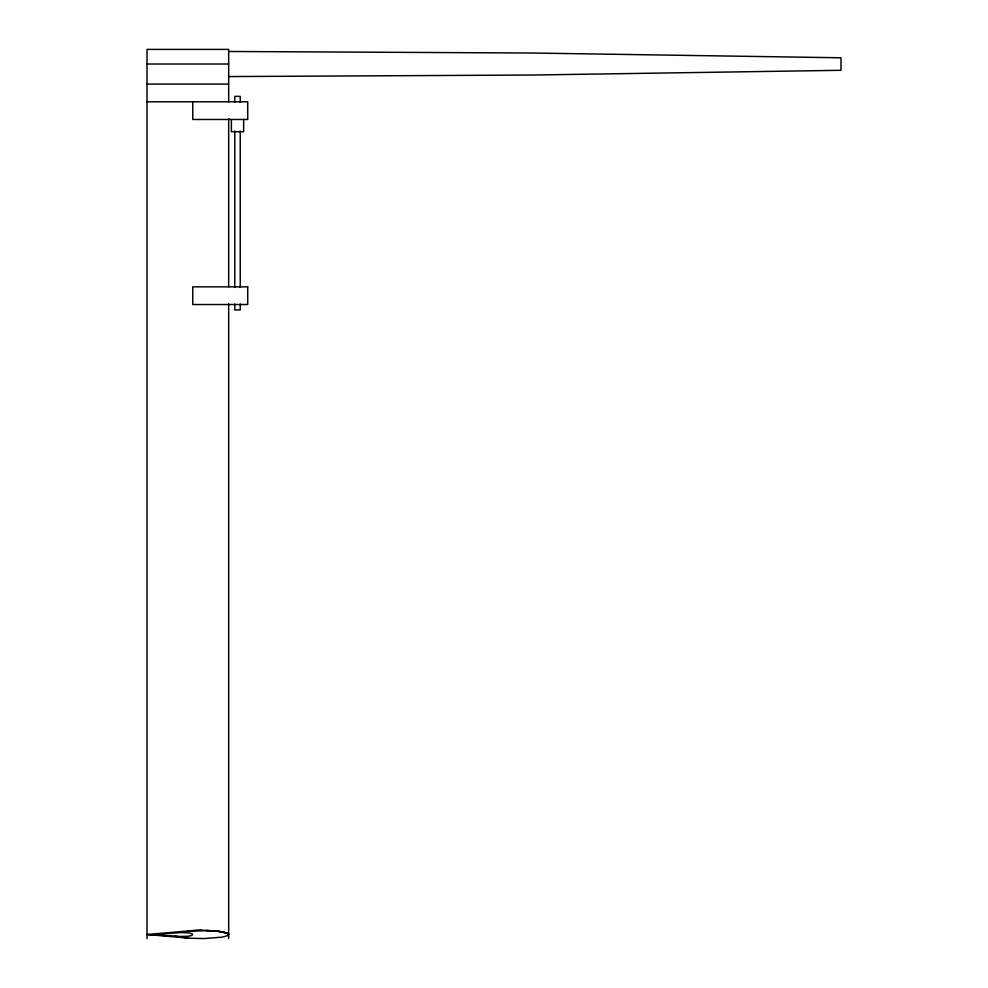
<?xml version="1.0" encoding="UTF-8"?>
<svg xmlns="http://www.w3.org/2000/svg" width="988" height="988" viewBox="0 0 988 988"><rect width="100%" height="100%" fill="white"/><g stroke="black" fill="none" stroke-linecap="round" stroke-linejoin="round"><path stroke-width="1.48" d="M187.992 930.98L147.027 934.512L189.56 938.192L203.923 938.588L222.584 937.093L227.623 935.636L228.673 934.512L227.549 933.364L228.376 933.919M155.19 934.512L180.606 932.61A81.757 81.757 0 0 1 184.089 932.684C195.451 932.499 195.451 936.538 184.089 936.352A81.757 81.757 0 0 1 180.606 936.426L147.064 934.512M187.634 931.005L189.659 930.844M187.905 930.98L193.166 930.634M189.56 930.844L193.833 930.597M190.042 930.82L191.19 930.745M193.574 930.61L201.478 930.437M194.389 930.573L201.021 930.437M228.673 76.57L532.94 75.026L840.973 70.296L840.973 57.786L532.94 53.031L228.673 51.475M147.027 64.022L228.673 64.022M147.027 84.091L228.673 84.091M147.027 101.789L247.704 101.789L247.716 119.474L192.746 119.474L192.746 101.789M206.43 930.498L219.003 931.4L227.487 933.327L220.126 931.548A45.781 23.613 0 0 0 217.792 931.276M217.805 931.252L214.791 930.955A83.684 42.793 0 0 0 201.021 930.585M187.893 938.057L174.271 936.167M221.436 931.746L211.247 930.708A88.352 45.46 0 0 0 192.734 930.659M223.733 932.178L224.647 932.376A14.326 7.348 0 0 1 226.091 932.783L226.919 933.08M243.641 119.474L243.641 131.725L231.39 131.725L231.39 119.474M240.232 102.369L240.232 96.342L234.798 96.342L234.786 102.369M240.232 130.959L240.232 287.422M240.232 303.958L240.232 309.973L234.798 309.973L234.786 303.958M234.786 130.959L234.786 287.422M228.673 101.789L228.673 49.4L147.027 49.4L147.027 938.6M228.673 118.733L228.673 286.718M228.673 303.674L228.673 938.6M226.82 933.191A3.31 1.704 0 0 1 228.611 934.179M221.46 931.696A27.713 14.289 0 0 1 223.77 932.116M247.704 286.841L192.746 286.841L192.746 304.526L247.704 304.526L247.716 286.841"/></g></svg>
